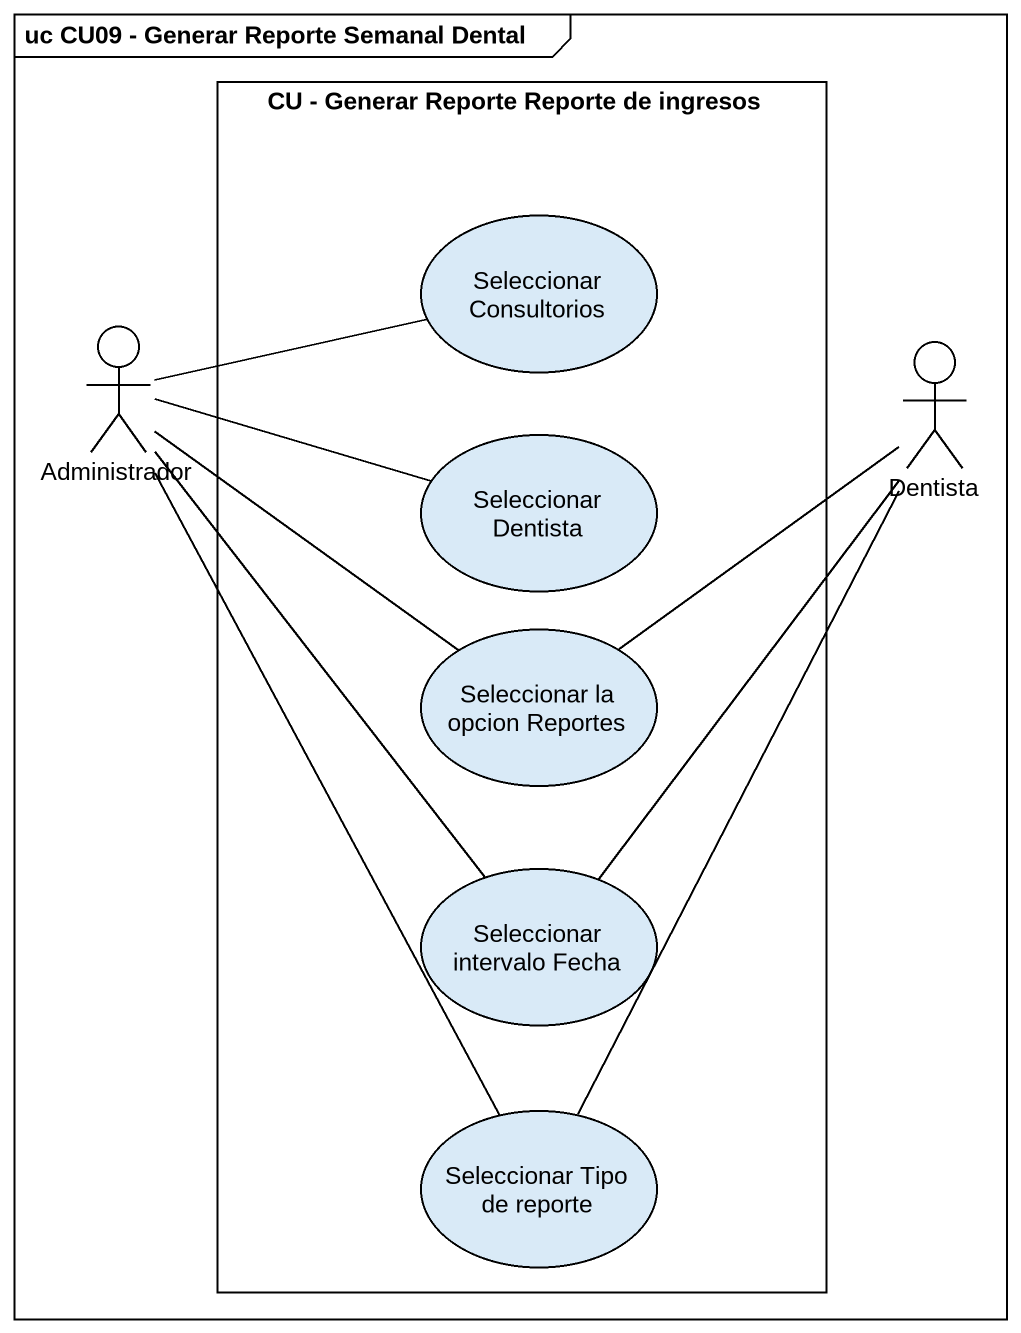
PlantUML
@startuml
mainframe uc CU09 - Generar Reporte Semanal Dental
rectangle "CU - Generar Reporte Reporte de ingresos" as CU_Generar_Reporte_Reporte {
  usecase "Seleccionar Consultorios" as Seleccionar_Consultorios
  usecase "Seleccionar Dentista" as Seleccionar_Dentista
  usecase "Seleccionar la opcion Reportes" as Seleccionar_la_opcion
  usecase "Seleccionar intervalo Fecha" as Seleccionar_intervalo_Fecha
  usecase "Seleccionar Tipo de reporte" as Seleccionar_Tipo_de_reporte
}
actor Administrador
actor Dentista
Administrador -right- Seleccionar_Consultorios
Administrador -right- Seleccionar_Dentista
Administrador -- Seleccionar_la_opcion
Administrador -- Seleccionar_intervalo_Fecha
Administrador -- Seleccionar_Tipo_de_reporte
Dentista -- Seleccionar_la_opcion
Dentista -- Seleccionar_intervalo_Fecha
Dentista -- Seleccionar_Tipo_de_reporte
@enduml
